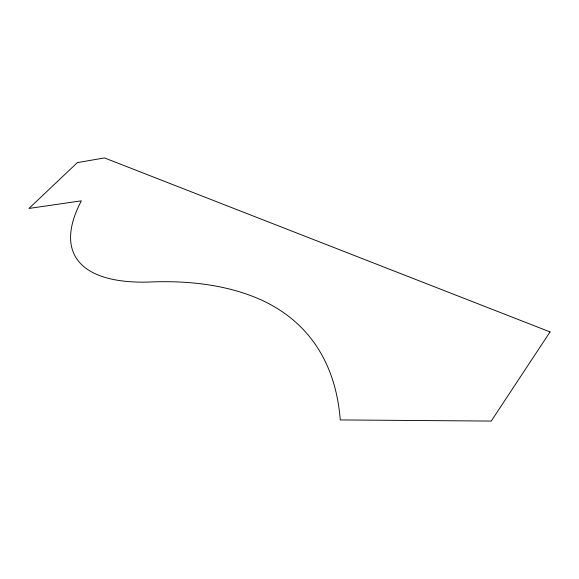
<?xml version="1.0" encoding="UTF-8"?>
<svg xmlns="http://www.w3.org/2000/svg" width="579" height="579" viewBox="0 0 579 579"><rect width="100%" height="100%" fill="white"/><g stroke="black" fill="none" stroke-linecap="round" stroke-linejoin="round"><path stroke-width="0.87" d="M550.05 331.926L491.231 421.071L340.264 419.934A689.242 292.084 -40.8 0 0 261.838 300.212A762.282 320.925 -41.7 0 0 147.464 282.111A302.897 102.483 -27.8 0 1 81.342 200.841L28.95 208.44L77.354 162.605L104.502 157.929L550.05 331.926"/></g></svg>
